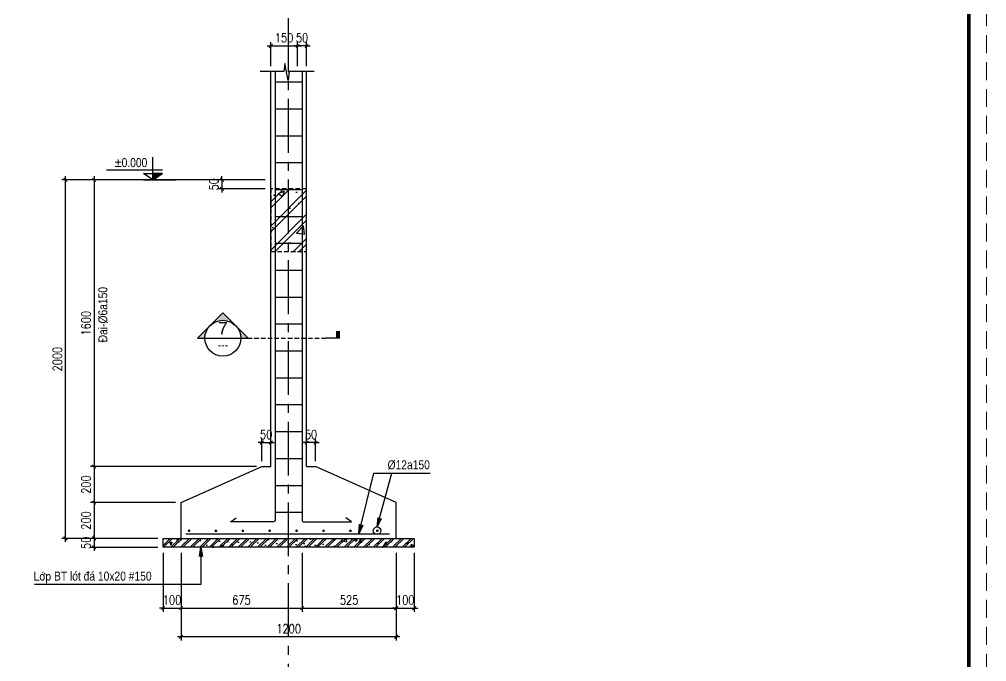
# Model space of a CAD drawing. Header units: inches. Extents: x 651127 to 1529722, y 768575 to 1021311.
# Drawn here: x 1414119 to 1441092, y 855819 to 873734 of the extents above; entities that cross this region are included whole.
import ezdxf
from ezdxf.enums import TextEntityAlignment as Align

# ---------------------------------------------------------------- set-up
doc = ezdxf.new("R2010")
doc.units = ezdxf.units.IN
doc.header["$LTSCALE"] = 1000
doc.header["$MEASUREMENT"] = 0
for name, pattern in [('CENTER2', [1.125, 0.75, -0.125, 0.125, -0.125]), ('HIDDEN', [0.375, 0.25, -0.125]), ('HIDDEN2', [0.1875, 0.125, -0.0625])]:
    doc.linetypes.add(name, pattern=pattern)
doc.layers.get('DEFPOINTS').update_dxf_attribs({"color": 8, "lineweight": 9})
for name, color, linetype in [('DWGshare.com_1', 7, 'Continuous'), ('DWGshare.com_10', 7, 'Continuous'), ('DWGshare.com_11', 143, 'Continuous'), ('DWGshare.com_2', 147, 'Continuous'), ('DWGshare.com_3', 7, 'Continuous'), ('DWGshare.com_4', 8, 'CENTER2'), ('DWGshare.com_5', 143, 'HIDDEN2'), ('DWGshare.com_6', 40, 'Continuous'), ('DWGshare.com_7', 1, 'Continuous'), ('DWGshare.com_8', 3, 'Continuous'), ('DWGshare.com_9', 8, 'Continuous')]:
    doc.layers.add(name, color=color, linetype=linetype)
doc.styles.add('DWGshare.com_1', font='VHELVCN.TTF')
doc.styles.add('DWGshare.com_2', font='VHELVEB.TTF')
doc.styles.add('DWGshare.com_4', font='romans.shx', dxfattribs={"width": 0.8})
doc.dimstyles.new('DWGshare.com_3', dxfattribs={"dimscale": 100, "dimtxt": 2.5, "dimasz": 1, "dimexe": 1, "dimexo": 1.5, "dimgap": 1, "dimtad": 1, "dimdec": 0, "dimlfac": 0.2, "dimzin": 0, "dimdsep": 46, "dimtxsty": 'DWGshare.com_4', "dimblk": 'DWGshare.com_1', "dimcen": 1.5, "dimdle": 1, "dimclrd": 256, "dimclre": 256, "dimclrt": 7, "dimadec": 0, "dimazin": 0, "dimtfac": 1, "dimtdec": 0, "dimtix": 1, "dimtmove": 2, "dimatfit": 3, "dimfxl": 1, "dimtolj": 1, "dimtzin": 0, "dimarcsym": 0})
doc.dimstyles.new('DWGshare.com_4', dxfattribs={"dimscale": 100, "dimtxt": 2.5, "dimasz": 2, "dimexe": 1, "dimexo": 1.5, "dimgap": 1, "dimtad": 1, "dimdec": 0, "dimlfac": 0.5, "dimzin": 0, "dimdsep": 46, "dimtxsty": 'DWGshare.com_4', "dimblk": 'DWGshare.com_6', "dimcen": 1.5, "dimdle": 1, "dimclrd": 256, "dimclre": 256, "dimclrt": 7, "dimadec": 0, "dimazin": 0, "dimtfac": 1, "dimtdec": 0, "dimtix": 1, "dimtmove": 2, "dimatfit": 3, "dimldrblk": 'DWGshare.com_6', "dimfxl": 1, "dimtolj": 1, "dimtzin": 0, "dimarcsym": 0})

# ---------------------------------------------------------------- blocks, each defined once
blk = doc.blocks.new('DWGshare.com_1')
at = {"color": 0, "linetype": 'ByBlock', "const_width": 0.3}
blk.add_lwpolyline([(-0.5, -0.5), (0.5, 0.5)], dxfattribs=at)
blk = doc.blocks.new('*D499')
at = {"layer": 'DEFPOINTS', "color": 0, "transparency": 16777216}
for p in [(1421128, 869258), (1416203, 861258), (1420878, 861258)]:
    blk.add_point(p, dxfattribs=at)
at = {"layer": 'DWGshare.com_2', "lineweight": -2, "transparency": 16777216}
for p, q in [((1416203, 869358), (1416203, 861158)), ((1420978, 869258), (1416103, 869258)), ((1420728, 861258), (1416103, 861258))]:
    blk.add_line(p, q, dxfattribs=at)
at = {"layer": 'DWGshare.com_2', "lineweight": -2, "transparency": 16777216, "xscale": 100, "yscale": 100, "zscale": 100}
for p, rotation in [((1416203, 869258), 90), ((1416203, 861258), 270)]:
    blk.add_blockref('DWGshare.com_1', p, dxfattribs=dict(at, rotation=rotation))
at = {"layer": 'DWGshare.com_2', "color": 7, "transparency": 16777216, "insert": (1415978, 865258), "char_height": 250, "attachment_point": 5, "rotation": 90, "style": 'DWGshare.com_4'}
blk.add_mtext('\\A1;1600', dxfattribs=at)
blk = doc.blocks.new('*D500')
at = {"layer": 'DEFPOINTS', "color": 0, "transparency": 16777216}
for p in [(1420878, 861258), (1416203, 860258), (1418628, 860258)]:
    blk.add_point(p, dxfattribs=at)
at = {"layer": 'DWGshare.com_2', "lineweight": -2, "transparency": 16777216}
for p, q in [((1420728, 861258), (1416103, 861258)), ((1416203, 861358), (1416203, 860158)), ((1418478, 860258), (1416103, 860258))]:
    blk.add_line(p, q, dxfattribs=at)
at = {"layer": 'DWGshare.com_2', "lineweight": -2, "transparency": 16777216, "xscale": 100, "yscale": 100, "zscale": 100}
for p, rotation in [((1416203, 861258), 90), ((1416203, 860258), 270)]:
    blk.add_blockref('DWGshare.com_1', p, dxfattribs=dict(at, rotation=rotation))
at = {"layer": 'DWGshare.com_2', "color": 7, "transparency": 16777216, "insert": (1415978, 860758), "char_height": 250, "attachment_point": 5, "rotation": 90, "style": 'DWGshare.com_4'}
blk.add_mtext('\\A1;200', dxfattribs=at)
blk = doc.blocks.new('*D501')
at = {"layer": 'DEFPOINTS', "color": 0, "transparency": 16777216}
for p in [(1418628, 860258), (1416203, 859258), (1418128, 859258)]:
    blk.add_point(p, dxfattribs=at)
at = {"layer": 'DWGshare.com_2', "lineweight": -2, "transparency": 16777216}
for p, q in [((1418478, 860258), (1416103, 860258)), ((1416203, 860358), (1416203, 859158)), ((1417978, 859258), (1416103, 859258))]:
    blk.add_line(p, q, dxfattribs=at)
at = {"layer": 'DWGshare.com_2', "lineweight": -2, "transparency": 16777216, "xscale": 100, "yscale": 100, "zscale": 100}
for p, rotation in [((1416203, 860258), 90), ((1416203, 859258), 270)]:
    blk.add_blockref('DWGshare.com_1', p, dxfattribs=dict(at, rotation=rotation))
at = {"layer": 'DWGshare.com_2', "color": 7, "transparency": 16777216, "insert": (1415978, 859758), "char_height": 250, "attachment_point": 5, "rotation": 90, "style": 'DWGshare.com_4'}
blk.add_mtext('\\A1;200', dxfattribs=at)
blk = doc.blocks.new('*D502')
at = {"layer": 'DEFPOINTS', "color": 0, "transparency": 16777216}
for p in [(1418128, 859258), (1416203, 859008), (1418128, 859008)]:
    blk.add_point(p, dxfattribs=at)
at = {"layer": 'DWGshare.com_2', "lineweight": -2, "transparency": 16777216}
for p, q in [((1416203, 859258), (1416203, 859358)), ((1417978, 859258), (1416103, 859258)), ((1416203, 859258), (1416203, 859008)), ((1417978, 859008), (1416103, 859008)), ((1416203, 859008), (1416203, 858908))]:
    blk.add_line(p, q, dxfattribs=at)
at = {"layer": 'DWGshare.com_2', "lineweight": -2, "transparency": 16777216, "xscale": 100, "yscale": 100, "zscale": 100}
for p, rotation in [((1416203, 859258), 270), ((1416203, 859008), 90)]:
    blk.add_blockref('DWGshare.com_1', p, dxfattribs=dict(at, rotation=rotation))
at = {"layer": 'DWGshare.com_2', "color": 7, "transparency": 16777216, "insert": (1415978, 859133), "char_height": 250, "attachment_point": 5, "rotation": 90, "style": 'DWGshare.com_4'}
blk.add_mtext('\\A1;50', dxfattribs=at)
blk = doc.blocks.new('*D503')
at = {"layer": 'DEFPOINTS', "color": 0, "transparency": 16777216}
for p in [(1415403, 869258), (1417355, 869258), (1418128, 859258)]:
    blk.add_point(p, dxfattribs=at)
at = {"layer": 'DWGshare.com_2', "lineweight": -2, "transparency": 16777216}
for p, q in [((1415403, 859158), (1415403, 869358)), ((1417205, 869258), (1415303, 869258)), ((1417978, 859258), (1415303, 859258))]:
    blk.add_line(p, q, dxfattribs=at)
at = {"layer": 'DWGshare.com_2', "lineweight": -2, "transparency": 16777216, "xscale": 100, "yscale": 100, "zscale": 100}
for p, rotation in [((1415403, 869258), 90), ((1415403, 859258), 270)]:
    blk.add_blockref('DWGshare.com_1', p, dxfattribs=dict(at, rotation=rotation))
at = {"layer": 'DWGshare.com_2', "color": 7, "transparency": 16777216, "insert": (1415178, 864258), "char_height": 250, "attachment_point": 5, "rotation": 90, "style": 'DWGshare.com_4'}
blk.add_mtext('\\A1;2000', dxfattribs=at)
blk = doc.blocks.new('*D514')
at = {"layer": 'DEFPOINTS', "color": 0, "transparency": 16777216}
for p in [(1418128, 859008), (1418628, 859008), (1418628, 857313)]:
    blk.add_point(p, dxfattribs=at)
at = {"layer": 'DWGshare.com_2', "lineweight": -2, "transparency": 16777216}
for p, q in [((1418128, 858858), (1418128, 857213)), ((1418628, 858858), (1418628, 857213)), ((1418128, 857313), (1418028, 857313)), ((1418128, 857313), (1418628, 857313)), ((1418628, 857313), (1418728, 857313))]:
    blk.add_line(p, q, dxfattribs=at)
at = {"layer": 'DWGshare.com_2', "lineweight": -2, "transparency": 16777216, "xscale": 100, "yscale": 100, "zscale": 100}
blk.add_blockref('DWGshare.com_1', (1418128, 857313), dxfattribs=at)
at = {"layer": 'DWGshare.com_2', "lineweight": -2, "transparency": 16777216, "xscale": 100, "yscale": 100, "zscale": 100, "rotation": 180}
blk.add_blockref('DWGshare.com_1', (1418628, 857313), dxfattribs=at)
at = {"layer": 'DWGshare.com_2', "color": 7, "transparency": 16777216, "insert": (1418378, 857538), "char_height": 250, "attachment_point": 5, "style": 'DWGshare.com_4'}
blk.add_mtext('\\A1;100', dxfattribs=at)
blk = doc.blocks.new('*D515')
at = {"layer": 'DEFPOINTS', "color": 0, "transparency": 16777216}
for p in [(1418628, 859008), (1422003, 859008), (1422003, 857313)]:
    blk.add_point(p, dxfattribs=at)
at = {"layer": 'DWGshare.com_2', "lineweight": -2, "transparency": 16777216}
for p, q in [((1418628, 858858), (1418628, 857213)), ((1422003, 858858), (1422003, 857213)), ((1418528, 857313), (1422103, 857313))]:
    blk.add_line(p, q, dxfattribs=at)
at = {"layer": 'DWGshare.com_2', "lineweight": -2, "transparency": 16777216, "xscale": 100, "yscale": 100, "zscale": 100, "rotation": 180}
blk.add_blockref('DWGshare.com_1', (1418628, 857313), dxfattribs=at)
at = {"layer": 'DWGshare.com_2', "lineweight": -2, "transparency": 16777216, "xscale": 100, "yscale": 100, "zscale": 100}
blk.add_blockref('DWGshare.com_1', (1422003, 857313), dxfattribs=at)
at = {"layer": 'DWGshare.com_2', "color": 7, "transparency": 16777216, "insert": (1420315, 857538), "char_height": 250, "attachment_point": 5, "style": 'DWGshare.com_4'}
blk.add_mtext('\\A1;675', dxfattribs=at)
blk = doc.blocks.new('*D516')
at = {"layer": 'DEFPOINTS', "color": 0, "transparency": 16777216}
for p in [(1422003, 859008), (1424628, 859008), (1424628, 857313)]:
    blk.add_point(p, dxfattribs=at)
at = {"layer": 'DWGshare.com_2', "lineweight": -2, "transparency": 16777216}
for p, q in [((1422003, 858858), (1422003, 857213)), ((1424628, 858858), (1424628, 857213)), ((1421903, 857313), (1424728, 857313))]:
    blk.add_line(p, q, dxfattribs=at)
at = {"layer": 'DWGshare.com_2', "lineweight": -2, "transparency": 16777216, "xscale": 100, "yscale": 100, "zscale": 100, "rotation": 180}
blk.add_blockref('DWGshare.com_1', (1422003, 857313), dxfattribs=at)
at = {"layer": 'DWGshare.com_2', "lineweight": -2, "transparency": 16777216, "xscale": 100, "yscale": 100, "zscale": 100}
blk.add_blockref('DWGshare.com_1', (1424628, 857313), dxfattribs=at)
at = {"layer": 'DWGshare.com_2', "color": 7, "transparency": 16777216, "insert": (1423315, 857538), "char_height": 250, "attachment_point": 5, "style": 'DWGshare.com_4'}
blk.add_mtext('\\A1;525', dxfattribs=at)
blk = doc.blocks.new('*D517')
at = {"layer": 'DEFPOINTS', "color": 0, "transparency": 16777216}
for p in [(1424628, 859008), (1425128, 859008), (1425128, 857313)]:
    blk.add_point(p, dxfattribs=at)
at = {"layer": 'DWGshare.com_2', "lineweight": -2, "transparency": 16777216}
for p, q in [((1424628, 858858), (1424628, 857213)), ((1425128, 858858), (1425128, 857213)), ((1424628, 857313), (1424528, 857313)), ((1424628, 857313), (1425128, 857313)), ((1425128, 857313), (1425228, 857313))]:
    blk.add_line(p, q, dxfattribs=at)
at = {"layer": 'DWGshare.com_2', "lineweight": -2, "transparency": 16777216, "xscale": 100, "yscale": 100, "zscale": 100}
blk.add_blockref('DWGshare.com_1', (1424628, 857313), dxfattribs=at)
at = {"layer": 'DWGshare.com_2', "lineweight": -2, "transparency": 16777216, "xscale": 100, "yscale": 100, "zscale": 100, "rotation": 180}
blk.add_blockref('DWGshare.com_1', (1425128, 857313), dxfattribs=at)
at = {"layer": 'DWGshare.com_2', "color": 7, "transparency": 16777216, "insert": (1424878, 857538), "char_height": 250, "attachment_point": 5, "style": 'DWGshare.com_4'}
blk.add_mtext('\\A1;100', dxfattribs=at)
blk = doc.blocks.new('*D518')
at = {"layer": 'DEFPOINTS', "color": 0, "transparency": 16777216}
for p in [(1418628, 858858), (1424628, 859008), (1418628, 856513)]:
    blk.add_point(p, dxfattribs=at)
at = {"layer": 'DWGshare.com_2', "lineweight": -2, "transparency": 16777216}
for p, q in [((1424628, 858858), (1424628, 856413)), ((1418628, 858708), (1418628, 856413)), ((1424728, 856513), (1418528, 856513))]:
    blk.add_line(p, q, dxfattribs=at)
at = {"layer": 'DWGshare.com_2', "lineweight": -2, "transparency": 16777216, "xscale": 100, "yscale": 100, "zscale": 100, "rotation": 180}
blk.add_blockref('DWGshare.com_1', (1418628, 856513), dxfattribs=at)
at = {"layer": 'DWGshare.com_2', "lineweight": -2, "transparency": 16777216, "xscale": 100, "yscale": 100, "zscale": 100}
blk.add_blockref('DWGshare.com_1', (1424628, 856513), dxfattribs=at)
at = {"layer": 'DWGshare.com_2', "color": 7, "transparency": 16777216, "insert": (1421628, 856738), "char_height": 250, "attachment_point": 5, "style": 'DWGshare.com_4'}
blk.add_mtext('\\A1;1200', dxfattribs=at)
blk = doc.blocks.new('*D519')
at = {"layer": 'DEFPOINTS', "color": 0, "transparency": 16777216}
for p in [(1421128, 861929), (1420878, 861258), (1421128, 861258)]:
    blk.add_point(p, dxfattribs=at)
at = {"layer": 'DWGshare.com_2', "lineweight": -2, "transparency": 16777216}
for p, q in [((1420878, 861929), (1420778, 861929)), ((1420878, 861408), (1420878, 862029)), ((1420878, 861929), (1421128, 861929)), ((1421128, 861408), (1421128, 862029)), ((1421128, 861929), (1421228, 861929))]:
    blk.add_line(p, q, dxfattribs=at)
at = {"layer": 'DWGshare.com_2', "lineweight": -2, "transparency": 16777216, "xscale": 100, "yscale": 100, "zscale": 100}
blk.add_blockref('DWGshare.com_1', (1420878, 861929), dxfattribs=at)
at = {"layer": 'DWGshare.com_2', "lineweight": -2, "transparency": 16777216, "xscale": 100, "yscale": 100, "zscale": 100, "rotation": 180}
blk.add_blockref('DWGshare.com_1', (1421128, 861929), dxfattribs=at)
at = {"layer": 'DWGshare.com_2', "color": 7, "transparency": 16777216, "insert": (1421003, 862154), "char_height": 250, "attachment_point": 5, "style": 'DWGshare.com_4'}
blk.add_mtext('\\A1;50', dxfattribs=at)
blk = doc.blocks.new('*D520')
at = {"layer": 'DEFPOINTS', "color": 0, "transparency": 16777216}
for p in [(1422128, 861929), (1422128, 861258), (1422378, 861258)]:
    blk.add_point(p, dxfattribs=at)
at = {"layer": 'DWGshare.com_2', "lineweight": -2, "transparency": 16777216}
for p, q in [((1422128, 861929), (1422028, 861929)), ((1422128, 861408), (1422128, 862029)), ((1422378, 861929), (1422128, 861929)), ((1422378, 861408), (1422378, 862029)), ((1422378, 861929), (1422478, 861929))]:
    blk.add_line(p, q, dxfattribs=at)
at = {"layer": 'DWGshare.com_2', "lineweight": -2, "transparency": 16777216, "xscale": 100, "yscale": 100, "zscale": 100}
blk.add_blockref('DWGshare.com_1', (1422128, 861929), dxfattribs=at)
at = {"layer": 'DWGshare.com_2', "lineweight": -2, "transparency": 16777216, "xscale": 100, "yscale": 100, "zscale": 100, "rotation": 180}
blk.add_blockref('DWGshare.com_1', (1422378, 861929), dxfattribs=at)
at = {"layer": 'DWGshare.com_2', "color": 7, "transparency": 16777216, "insert": (1422253, 862154), "char_height": 250, "attachment_point": 5, "style": 'DWGshare.com_4'}
blk.add_mtext('\\A1;50', dxfattribs=at)
blk = doc.blocks.new('DWGshare.com_6')
at = {"linetype": 'CENTER2'}
blk.add_hatch(color=256, dxfattribs=at).paths.add_polyline_path([(-1.3, 0.22), (-1, 0), (-1.3, -0.22), (0, 0)])
blk.add_line((0, 0), (-1, 0), dxfattribs=at)
blk.add_lwpolyline([(-1.3, 0.22), (0, 0), (-1.3, -0.22), (-1, 0), (-1.3, 0.22)], dxfattribs=at)
blk = doc.blocks.new('*U536')
h = blk.add_hatch(color=256)
edge = h.paths.add_edge_path()
edge.add_line((183356, 206715), (183563, 206715))
edge.add_line((183563, 206715), (182856, 207422))
edge.add_line((182856, 207422), (182149, 206715))
edge.add_line((182149, 206715), (182356, 206715))
edge.add_arc((182856, 206715), 500, 0, 180, ccw=False)
blk.add_hatch(color=256).paths.add_polyline_path([(186119, 206915), (186029, 206915), (186029, 206715), (186119, 206715)])
for p, q in [((186029, 206915), (186029, 206715)), ((182356, 206715), (183356, 206715)), ((186119, 206715), (185719, 206715))]:
    blk.add_line(p, q)
at = {"color": 143, "linetype": 'HIDDEN2'}
blk.add_line((183356, 206715), (185719, 206715), dxfattribs=at)
blk.add_lwpolyline([(183356, 206715), (183563, 206715), (182856, 207422), (182149, 206715), (182356, 206715, -1)], format="xyb", close=True)
blk.add_circle((182856, 206715), 500)
at = {"style": 'DWGshare.com_2', "flags": 8}
blk.add_attdef('A', text='', height=350, dxfattribs=at).set_placement((182856, 206715), align=Align.BOTTOM_CENTER)
at = {"style": 'DWGshare.com_1', "flags": 8}
blk.add_attdef('S-111', text='', height=250, dxfattribs=at).set_placement((182856, 206653), align=Align.TOP_CENTER)
blk = doc.blocks.new('*D528')
at = {"layer": 'DEFPOINTS', "color": 0, "transparency": 16777216}
for p in [(1421878, 872994), (1421128, 872281), (1421878, 872281)]:
    blk.add_point(p, dxfattribs=at)
at = {"layer": 'DWGshare.com_2', "lineweight": -2, "transparency": 16777216}
for p, q in [((1421128, 872431), (1421128, 873094)), ((1421878, 872431), (1421878, 873094)), ((1421028, 872994), (1421978, 872994))]:
    blk.add_line(p, q, dxfattribs=at)
at = {"layer": 'DWGshare.com_2', "lineweight": -2, "transparency": 16777216, "xscale": 100, "yscale": 100, "zscale": 100, "rotation": 180}
blk.add_blockref('DWGshare.com_1', (1421128, 872994), dxfattribs=at)
at = {"layer": 'DWGshare.com_2', "lineweight": -2, "transparency": 16777216, "xscale": 100, "yscale": 100, "zscale": 100}
blk.add_blockref('DWGshare.com_1', (1421878, 872994), dxfattribs=at)
at = {"layer": 'DWGshare.com_2', "color": 7, "transparency": 16777216, "insert": (1421503, 873219), "char_height": 250, "attachment_point": 5, "style": 'DWGshare.com_4'}
blk.add_mtext('\\A1;150', dxfattribs=at)
blk = doc.blocks.new('*D533')
at = {"layer": 'DEFPOINTS', "color": 0, "transparency": 16777216}
for p in [(1421878, 872994), (1421878, 872281), (1422128, 872281)]:
    blk.add_point(p, dxfattribs=at)
at = {"layer": 'DWGshare.com_2', "lineweight": -2, "transparency": 16777216}
for p, q in [((1421878, 872431), (1421878, 873094)), ((1422128, 872431), (1422128, 873094)), ((1421878, 872994), (1421778, 872994)), ((1422128, 872994), (1421878, 872994)), ((1422128, 872994), (1422228, 872994))]:
    blk.add_line(p, q, dxfattribs=at)
at = {"layer": 'DWGshare.com_2', "lineweight": -2, "transparency": 16777216, "xscale": 100, "yscale": 100, "zscale": 100}
blk.add_blockref('DWGshare.com_1', (1421878, 872994), dxfattribs=at)
at = {"layer": 'DWGshare.com_2', "lineweight": -2, "transparency": 16777216, "xscale": 100, "yscale": 100, "zscale": 100, "rotation": 180}
blk.add_blockref('DWGshare.com_1', (1422128, 872994), dxfattribs=at)
at = {"layer": 'DWGshare.com_2', "color": 7, "transparency": 16777216, "insert": (1422003, 873219), "char_height": 250, "attachment_point": 5, "style": 'DWGshare.com_4'}
blk.add_mtext('\\A1;50', dxfattribs=at)
blk = doc.blocks.new('*D534')
at = {"layer": 'DEFPOINTS', "color": 0, "transparency": 16777216}
for p in [(1420978, 869258), (1419769, 869008), (1421128, 869008)]:
    blk.add_point(p, dxfattribs=at)
at = {"layer": 'DWGshare.com_2', "lineweight": -2, "transparency": 16777216}
for p, q in [((1419769, 869258), (1419769, 869358)), ((1420828, 869258), (1419669, 869258)), ((1419769, 869258), (1419769, 869008)), ((1420978, 869008), (1419669, 869008)), ((1419769, 869008), (1419769, 868908))]:
    blk.add_line(p, q, dxfattribs=at)
at = {"layer": 'DWGshare.com_2', "lineweight": -2, "transparency": 16777216, "xscale": 100, "yscale": 100, "zscale": 100}
for p, rotation in [((1419769, 869258), 270), ((1419769, 869008), 90)]:
    blk.add_blockref('DWGshare.com_1', p, dxfattribs=dict(at, rotation=rotation))
at = {"layer": 'DWGshare.com_2', "color": 7, "transparency": 16777216, "insert": (1419544, 869133), "char_height": 250, "attachment_point": 5, "rotation": 90, "style": 'DWGshare.com_4'}
blk.add_mtext('\\A1;50', dxfattribs=at)
blk = doc.blocks.new('*U9')
blk.add_hatch(color=256).paths.add_polyline_path([(-371, 181), (-636, 0), (-636, 181)])
for p, q in [((-636, 0), (-636, 631)), ((-1929, 281), (-371, 281)), ((-900, 181), (-636, 181)), ((-636, 0), (-900, 181)), ((-900, 0), (0, 0)), ((-371, 181), (-636, 181)), ((-636, 0), (-371, 181))]:
    blk.add_line(p, q)
at = {"linetype": 'CENTER2', "style": 'DWGshare.com_1'}
blk.add_attdef('CD', text='', height=250, dxfattribs=at).set_placement((-1699, 281), align=Align.BOTTOM_LEFT)
blk.add_attdef('%%P0.000', (771, 355), '', height=250, dxfattribs=at)

msp = doc.modelspace()

# ---------------------------------------------------------------- hatches: boundary and pattern name
at = {"layer": 'DWGshare.com_9'}
h = msp.add_hatch(dxfattribs=at)
h.set_pattern_fill('BETONG', color=256, scale=250, style=0, pattern_type=2)
h.set_pattern_definition([(50, (82710.3, 59400), (1793.1505, -156.8803), [187.5, -2062.5]), (355, (82710.3, 59400), (-346.8783, 1880.4803), [150, -1650]), (100.4514, (82859.7, 59387), (1446.2735, 1723.5989), [159.3505, -1752.8553]), (46.1842, (82710.3, 59900), (2668.1026, -413.7975), [281.25, -3093.75]), (96.6356, (82932.6, 59865.5), (2336.6568, 2435.2947), [239.0257, -2629.2825]), (351.1842, (82710.3, 59900), (2336.655, 2435.2965), [225, -2475]), (21, (82960.3, 59775), (1492.2676, -1006.5472), [187.5, -2062.5]), (326, (82960.3, 59775), (608.2883, 1812.8751), [150, -1650]), (71.4514, (83084.6, 59691.1), (2100.5566, 806.3262), [159.3505, -1752.8553]), (37.5, (82710.3, 59400), (30.39964, 832.23463), [0, -1630, 0, -1675, 0, -1656.25]), (7.5, (82710.3, 59400), (657.67384, 986.0293), [0, -955, 0, -1592.5, 0, -631.25]), (327.5, (82152.8, 59400), (1334.5561, -56.38718), [0, -625, 0, -1950, 0, -2587.5]), (317.5, (81902.8, 59400), (1457.9654, 250.26246), [0, -812.5, 0, -1295, 0, -1837.5]), (45, (82710.3, 59400), (-335.87572, 335.87572), []), (45, (82710.3, 59562.5), (-335.87572, 335.87572), [])])
h.paths.add_polyline_path([(1421127.8, 867258.2), (1422127.8, 867258.2), (1422127.8, 869008.2), (1421127.8, 869008.2)])
h = msp.add_hatch(dxfattribs=at)
h.set_pattern_fill('BETONG', color=256, scale=100, style=0, pattern_type=2)
h.set_pattern_definition([(50, (617598.1, -8707.3), (717.26018, -62.75213), [75, -825]), (355, (617598.1, -8707.3), (-138.75133, 752.19213), [60, -660]), (100.4514, (617657.86, -8712.54), (578.5094, 689.43954), [63.7402, -701.1421]), (46.1842, (617598.1, -8507.3), (1067.24105, -165.519), [112.5, -1237.5]), (96.6356, (617687, -8521.1), (934.6627, 974.1179), [95.6103, -1051.713]), (351.1842, (617598.1, -8507.3), (934.6619, 974.1186), [90, -990]), (21, (617698.1, -8557.3), (596.90705, -402.6189), [75, -825]), (326, (617698.1, -8557.3), (243.31533, 725.15005), [60, -660]), (71.4514, (617747.8, -8590.86), (840.22263, 322.5305), [63.7402, -701.1421]), (37.5, (617598.08, -8707.3), (12.159855, 332.893854), [0, -652, 0, -670, 0, -662.5]), (7.5, (617598.1, -8707.3), (263.06954, 394.41171), [0, -382, 0, -637, 0, -252.5]), (327.5, (617375.08, -8707.3), (533.822436, -22.55487), [0, -250, 0, -780, 0, -1035]), (317.5, (617275.1, -8707.3), (583.18617, 100.10498), [0, -325, 0, -518, 0, -735]), (45, (617598.08, -8707.3), (-134.350288, 134.350288), []), (45, (617598.08, -8642.3), (-134.350288, 134.350288), [])])
h.paths.add_polyline_path([(1418127.8, 859008.2), (1418127.8, 859258.2), (1425127.8, 859258.2), (1425127.8, 859008.2)])

# ---------------------------------------------------------------- linework, layer by layer
at = {"layer": 'DEFPOINTS', "linetype": 'HIDDEN', "ltscale": 2}
msp.add_lwpolyline([(1356991.5, 831540.9), (1441091.5, 831540.9), (1441091.5, 890940.9), (1356991.5, 890940.9)], close=True, dxfattribs=at)
at = {"layer": 'DWGshare.com_1', "const_width": 100}
msp.add_lwpolyline([(1358991.5, 832040.9), (1440591.5, 832040.9), (1440591.5, 890440.9), (1358991.5, 890440.9)], close=True, dxfattribs=at)
at = {"layer": 'DWGshare.com_11'}
msp.add_lwpolyline([(1418127.8, 859008.2), (1418127.8, 859258.2), (1425127.8, 859258.2), (1425127.8, 859008.2)], close=True, dxfattribs=at)
at = {"layer": 'DWGshare.com_2'}
msp.add_lwpolyline([(1422343.7, 872280.8), (1421645.2, 872280.8), (1421615.8, 872028.5), (1421526.7, 872501.6), (1421493.6, 872280.8), (1420838.4, 872280.8)], dxfattribs=at)
msp.add_circle((1424094.7, 859469.6), 106, dxfattribs=at)
at = {"layer": 'DWGshare.com_3'}
for p, q in [((1421127.8, 861258.2), (1421127.8, 872280.8)), ((1422127.8, 861258.2), (1422127.8, 872280.8)), ((1418627.8, 860258.2), (1420877.8, 861258.2)), ((1420877.8, 861258.2), (1421127.8, 861258.2)), ((1422127.8, 861258.2), (1422377.8, 861258.2)), ((1424627.8, 860258.2), (1422377.8, 861258.2)), ((1418627.8, 859258.2), (1418627.8, 860258.2)), ((1424627.8, 859258.2), (1424627.8, 860258.2))]:
    msp.add_line(p, q, dxfattribs=at)
at = {"layer": 'DWGshare.com_4', "ltscale": 2}
msp.add_line((1421627.8, 840762.9), (1421627.8, 880977.3), dxfattribs=at)
at = {"layer": 'DWGshare.com_5'}
msp.add_lwpolyline([(1421127.8, 867258.2), (1422127.8, 867258.2), (1422127.8, 869008.2), (1421127.8, 869008.2)], close=True, dxfattribs=at)
at = {"layer": 'DWGshare.com_7'}
msp.add_line((1418757.5, 859388.4), (1424436.9, 859388.4), dxfattribs=at)
for points in [[(1421252.8, 872280.8), (1421252.8, 859769.5, -0.4142136), (1421202.8, 859719.5), (1420002.8, 859719.5), (1420162, 859829.2)], [(1422002.8, 872280.8), (1422002.8, 859769.5, 0.4142136), (1422052.8, 859719.5), (1423377.8, 859719.5), (1423218.6, 859829.2)]]:
    msp.add_lwpolyline(points, format="xyb", dxfattribs=at)
at = {"layer": 'DWGshare.com_7', "linetype": 'CENTER2', "const_width": 36.5}
for points in [[(1418868.8, 859469.6, -1), (1418832.4, 859469.6, -1)], [(1419618.8, 859469.6, -1), (1419582.4, 859469.6, -1)], [(1420368.8, 859469.6, -1), (1420332.4, 859469.6, -1)], [(1421118.8, 859469.6, -1), (1421082.4, 859469.6, -1)], [(1421868.8, 859469.6, -1), (1421832.4, 859469.6, -1)], [(1422618.8, 859469.6, -1), (1422582.4, 859469.6, -1)], [(1423368.8, 859469.6, -1), (1423332.4, 859469.6, -1)], [(1424118.8, 859469.6, -1), (1424082.4, 859469.6, -1)]]:
    msp.add_lwpolyline(points, format="xyb", close=True, dxfattribs=at)
at = {"layer": 'DWGshare.com_8'}
for p, q in [((1421252.8, 871987.3), (1422002.8, 871987.3)), ((1421252.8, 871237.3), (1422002.8, 871237.3)), ((1421252.8, 870487.3), (1422002.8, 870487.3)), ((1421252.8, 869737.3), (1422002.8, 869737.3)), ((1421252.8, 868987.3), (1422002.8, 868987.3)), ((1421252.8, 868237.3), (1422002.8, 868237.3)), ((1421252.8, 867487.3), (1422002.8, 867487.3)), ((1421252.8, 866737.3), (1422002.8, 866737.3)), ((1421252.8, 865987.3), (1422002.8, 865987.3)), ((1421252.8, 865237.3), (1422002.8, 865237.3)), ((1421252.8, 864487.3), (1422002.8, 864487.3)), ((1421252.8, 863737.3), (1422002.8, 863737.3)), ((1421252.8, 862987.3), (1422002.8, 862987.3)), ((1421252.8, 862237.3), (1422002.8, 862237.3)), ((1421252.8, 861487.3), (1422002.8, 861487.3)), ((1421252.8, 860737.3), (1422002.8, 860737.3)), ((1421252.8, 859987.3), (1422002.8, 859987.3))]:
    msp.add_line(p, q, dxfattribs=at)

# ---------------------------------------------------------------- block references
at = {"layer": 'DWGshare.com_6', "linetype": 'CENTER2'}
ref = msp.add_blockref('*U9', (1418478.1, 869258.2), dxfattribs=at)
ref.add_attrib('CD', '%%p0.000', dxfattribs={"layer": '0', "linetype": 'CENTER2', "height": 250, "style": 'DWGshare.com_1'}).set_placement((1416779.1, 869539), align=Align.BOTTOM_LEFT)
at = {"layer": 'DWGshare.com_6', "linetype": 'HIDDEN'}
ref = msp.add_blockref('*U536', (1236938.2, 658124.8), dxfattribs=at)
ref.add_attrib('S-111', '---', dxfattribs={"layer": '0', "height": 250, "style": 'DWGshare.com_1'}).set_placement((1419793.9, 864777.3), align=Align.TOP_CENTER)
ref.add_attrib('A', '7', dxfattribs={"layer": '0', "height": 350, "style": 'DWGshare.com_2'}).set_placement((1419793.9, 864839.8), align=Align.BOTTOM_CENTER)

# ---------------------------------------------------------------- texts
at = {"layer": 'DWGshare.com_10', "style": 'DWGshare.com_1'}
msp.add_text('Ñai-Þ6a150', height=250, rotation=90, dxfattribs=at).set_placement((1416647.4, 864725.4), align=Align.BOTTOM_LEFT)
for s, p in [('Þ12a150', (1424387.6, 861110.7)), ('Lôùp BT loùt ñaù 10x20 #150', (1414519.8, 858005.4))]:
    msp.add_text(s, height=250, dxfattribs=at).set_placement(p, align=Align.BOTTOM_LEFT)

# ---------------------------------------------------------------- dimensions: what is measured, and where the dimension line sits
at = {"layer": 'DWGshare.com_2'}
for base, p1, p2, picture, middle in [((1421877.8, 872994), (1421127.8, 872280.8), (1421877.8, 872280.8), '*D528', (1421502.8, 873219)), ((1421127.8, 861928.6), (1420877.8, 861258.2), (1421127.8, 861258.2), '*D519', (1421002.8, 862153.6)), ((1418627.8, 857313.5), (1418127.8, 859008.2), (1418627.8, 859008.2), '*D514', (1418377.8, 857538.5)), ((1422002.8, 857313.5), (1418627.8, 859008.2), (1422002.8, 859008.2), '*D515', (1420315.3, 857538.5)), ((1418627.8, 856513.5), (1424627.8, 859008.2), (1418627.8, 858858.2), '*D518', (1421627.8, 856738.5)), ((1424627.8, 857313.5), (1422002.8, 859008.2), (1424627.8, 859008.2), '*D516', (1423315.3, 857538.5)), ((1425127.8, 857313.5), (1424627.8, 859008.2), (1425127.8, 859008.2), '*D517', (1424877.8, 857538.5))]:
    dim = msp.add_linear_dim(base=base, p1=p1, p2=p2, dimstyle='DWGshare.com_3', dxfattribs=at)
    dim.commit()
    dim.dimension.update_dxf_attribs({"geometry": picture, "text_midpoint": middle})
for base, p1, p2, angle, picture, middle in [((1421877.8, 872994), (1422127.8, 872280.8), (1421877.8, 872280.8), 180, '*D533', (1422002.8, 873219)), ((1415403.3, 869258.2), (1418127.8, 859258.2), (1417355.3, 869258.2), 90, '*D503', (1415178.3, 864258.2)), ((1416203.3, 861258.2), (1421127.8, 869258.2), (1420877.8, 861258.2), 90, '*D499', (1415978.3, 865258.2)), ((1419768.8, 869008.2), (1420977.8, 869258.2), (1421127.8, 869008.2), 90, '*D534', (1419543.8, 869133.2)), ((1422127.8, 861928.6), (1422377.8, 861258.2), (1422127.8, 861258.2), 180, '*D520', (1422252.8, 862153.6)), ((1416203.3, 860258.2), (1420877.8, 861258.2), (1418627.8, 860258.2), 90, '*D500', (1415978.3, 860758.2)), ((1416203.3, 859258.2), (1418627.8, 860258.2), (1418127.8, 859258.2), 90, '*D501', (1415978.3, 859758.2)), ((1416203.3, 859008.2), (1418127.8, 859258.2), (1418127.8, 859008.2), 90, '*D502', (1415978.3, 859133.2))]:
    dim = msp.add_linear_dim(base=base, p1=p1, p2=p2, angle=angle, dimstyle='DWGshare.com_3', dxfattribs=at)
    dim.commit()
    dim.dimension.update_dxf_attribs({"geometry": picture, "text_midpoint": middle})

# ---------------------------------------------------------------- leaders
for points in [[(1423588.8, 859388.4), (1424000.7, 861076.5), (1425578.3, 861076.5)], [(1424094.7, 859575.6), (1424506.5, 861076.5)], [(1419184.1, 859008.2), (1419184.1, 857971.2), (1414539, 857971.2)]]:
    msp.add_leader(points, dimstyle='DWGshare.com_4', dxfattribs=at)

doc.saveas('drawing.dxf')
